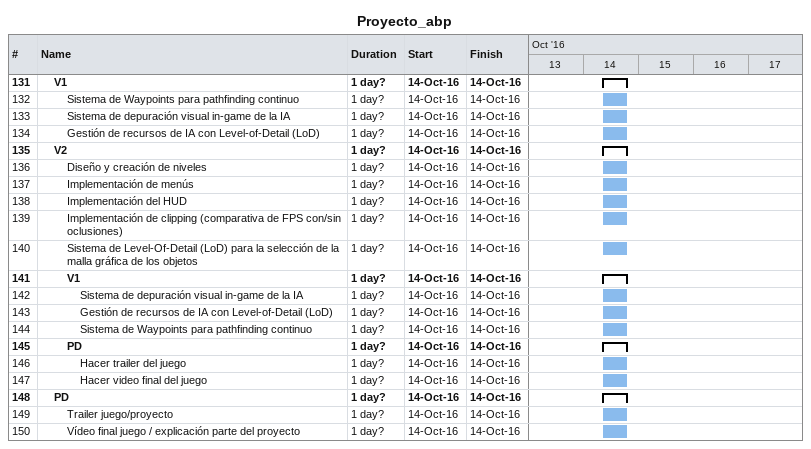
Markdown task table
Proyecto_abp

| ID | Level | Task | Duration | Start | Finish |
|---|---|---|---|---|---|
| 131 | 2 | **V1** | 1d? | 2016-10-14 | 2016-10-14 |
| 132 | 3 | Sistema de Waypoints para pathfinding continuo | 1d? | 2016-10-14 | 2016-10-14 |
| 133 | 3 | Sistema de depuración visual in-game de la IA | 1d? | 2016-10-14 | 2016-10-14 |
| 134 | 3 | Gestión de recursos de IA con Level-of-Detail (LoD) | 1d? | 2016-10-14 | 2016-10-14 |
| 135 | 2 | **V2** | 1d? | 2016-10-14 | 2016-10-14 |
| 136 | 3 | Diseño y creación de niveles | 1d? | 2016-10-14 | 2016-10-14 |
| 137 | 3 | Implementación de menús | 1d? | 2016-10-14 | 2016-10-14 |
| 138 | 3 | Implementación del HUD | 1d? | 2016-10-14 | 2016-10-14 |
| 139 | 3 | Implementación de clipping (comparativa de FPS con/sin oclusiones) | 1d? | 2016-10-14 | 2016-10-14 |
| 140 | 3 | Sistema de Level-Of-Detail (LoD) para la selección de la malla gráfica de los objetos | 1d? | 2016-10-14 | 2016-10-14 |
| 141 | 3 | **V1** | 1d? | 2016-10-14 | 2016-10-14 |
| 142 | 4 | Sistema de depuración visual in-game de la IA | 1d? | 2016-10-14 | 2016-10-14 |
| 143 | 4 | Gestión de recursos de IA con Level-of-Detail (LoD) | 1d? | 2016-10-14 | 2016-10-14 |
| 144 | 4 | Sistema de Waypoints para pathfinding continuo | 1d? | 2016-10-14 | 2016-10-14 |
| 145 | 3 | **PD** | 1d? | 2016-10-14 | 2016-10-14 |
| 146 | 4 | Hacer trailer del juego | 1d? | 2016-10-14 | 2016-10-14 |
| 147 | 4 | Hacer video final del juego | 1d? | 2016-10-14 | 2016-10-14 |
| 148 | 2 | **PD** | 1d? | 2016-10-14 | 2016-10-14 |
| 149 | 3 | Trailer juego/proyecto | 1d? | 2016-10-14 | 2016-10-14 |
| 150 | 3 | Vídeo final juego / explicación parte del proyecto | 1d? | 2016-10-14 | 2016-10-14 |
